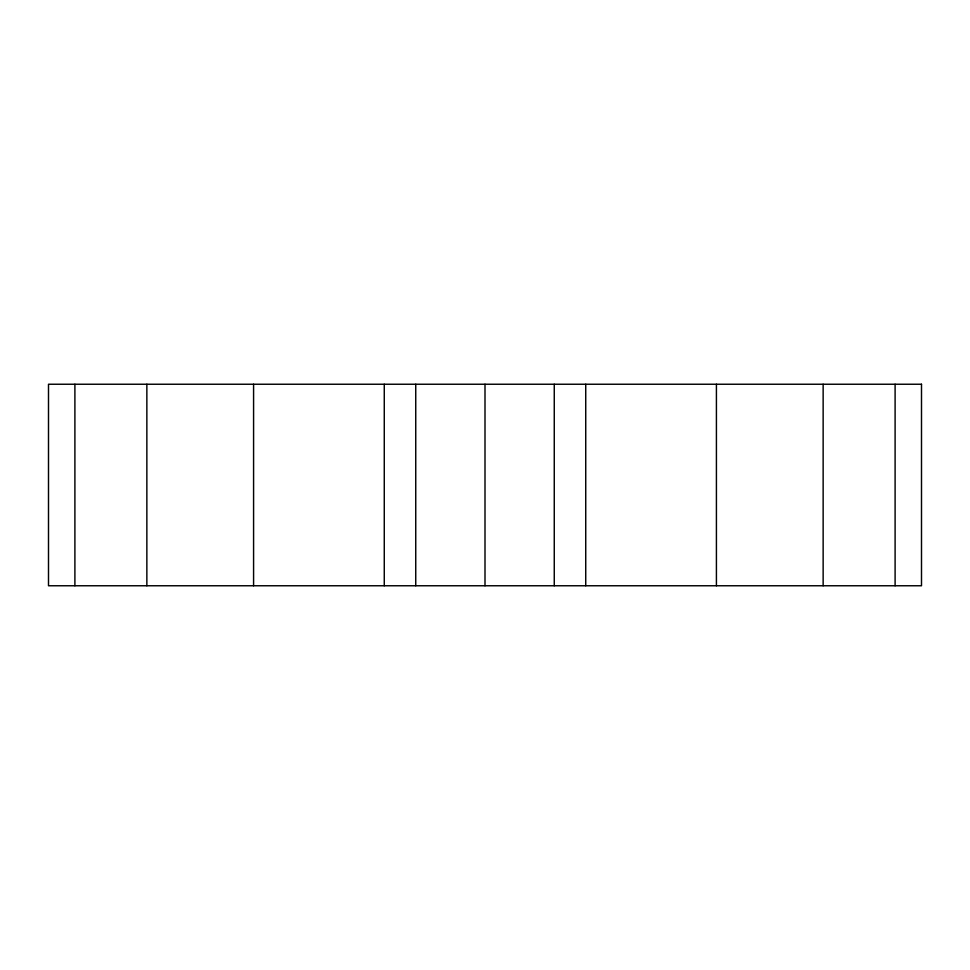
<?xml version="1.0" encoding="UTF-8"?>
<svg xmlns="http://www.w3.org/2000/svg" width="970" height="970" viewBox="0 0 970 970"><rect width="100%" height="100%" fill="white"/><g stroke="black" fill="none" stroke-linecap="round" stroke-linejoin="round"><path stroke-width="1.45" d="M895.104 384.241L895.104 585.759M823.142 384.241L823.142 585.759M716.418 384.241L716.418 585.759M585.734 384.241L585.734 585.759M554.258 384.241L554.258 585.759M485 384.241L485 585.759M415.742 384.241L415.742 585.759M384.265 384.241L384.265 585.759M253.582 384.241L253.582 585.759M146.858 384.241L146.858 585.759M74.896 384.241L74.896 585.759M921.5 384.241L48.5 384.241L48.5 585.759L921.5 585.759L921.5 384.241"/></g></svg>
